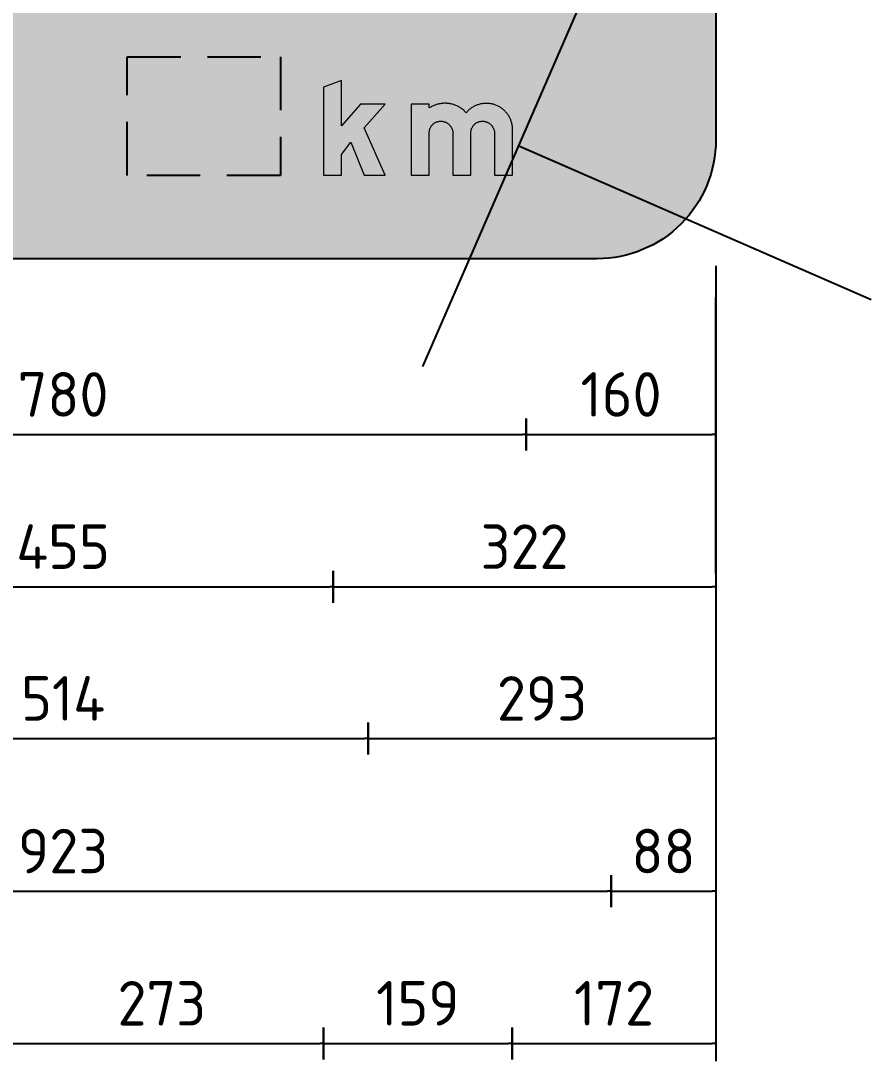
# Model space of a CAD drawing. Extents: x 0 to 1025, y -1312 to 297.
# Drawn here: x 246.3 to 294.1, y 90.5 to 148.9 of the extents above; entities that cross this region are included whole.
import ezdxf

# ---------------------------------------------------------------- set-up
doc = ezdxf.new("R2010")
doc.units = 0
doc.header["$LTSCALE"] = 6
doc.header["$MEASUREMENT"] = 0
doc.header["$PDSIZE"] = 1
doc.linetypes.add('HIDDEN', pattern=[0.375, 0.25, -0.125])
doc.layers.get('0').update_dxf_attribs({"linetype": 'CONTINUOUS'})
doc.layers.get('DEFPOINTS').update_dxf_attribs({"linetype": 'CONTINUOUS'})
doc.layers.add('L25', color=1, linetype='CONTINUOUS')
doc.layers.add('T25', color=1, linetype='CONTINUOUS')
doc.layers.add('yellow', color=7, linetype='CONTINUOUS', true_color=0xfcd900)
doc.styles.add('ISO', font='iso3098b.shx')
doc.dimstyles.new('SIGNSDIM', dxfattribs={"dimtxt": 2.5, "dimasz": 0.2, "dimexe": 1, "dimexo": 1.5, "dimgap": 1, "dimtad": 1, "dimtoh": 1, "dimdec": 4, "dimlfac": 15, "dimrnd": 1, "dimdsep": 46, "dimtxsty": 'ISO', "dimblk": 'SGNDIM', "dimcen": 2.5, "dimse2": 1, "dimadec": 0, "dimazin": 0, "dimtfac": 1, "dimtdec": 4, "dimtix": 1, "dimtmove": 0, "dimatfit": 3, "dimldrblk": 'SGNDIM', "dimfxl": 1, "dimtolj": 1, "dimtzin": 0, "dimarcsym": 0})

# ---------------------------------------------------------------- blocks, each defined once
blk = doc.blocks.new('SGNDIM')
for p, q in [((0, 4.5), (0, -4.5)), ((0, 0), (-1, 0))]:
    blk.add_line(p, q)
blk = doc.blocks.new('*D26')
at = {"layer": 'DEFPOINTS', "color": 0, "transparency": 16777216}
for p in [(282.647, 181.175), (202.722, 135.553), (211.87, 135.553)]:
    blk.add_point(p, dxfattribs=at)
at = {"layer": 'T25', "color": 0, "lineweight": -2, "transparency": 16777216}
for p, q in [((202.722, 180.975), (202.722, 135.753)), ((210.37, 135.553), (201.722, 135.553))]:
    blk.add_line(p, q, dxfattribs=at)
at = {"layer": 'T25', "color": 0, "lineweight": -2, "transparency": 16777216, "xscale": 0.2, "yscale": 0.2, "zscale": 0.2}
for p, rotation in [((202.722, 181.175), 90), ((202.722, 135.553), 270)]:
    blk.add_blockref('SGNDIM', p, dxfattribs=dict(at, rotation=rotation))
at = {"layer": 'T25', "color": 0, "transparency": 16777216, "insert": (200.472, 158.364), "char_height": 2.5, "attachment_point": 5, "rotation": 90, "style": 'ISO'}
blk.add_mtext('\\A1;684', dxfattribs=at)
blk = doc.blocks.new('*D43')
at = {"layer": 'DEFPOINTS', "color": 0, "transparency": 16777216}
for p in [(273.946, 117.856), (285.386, 117.856), (285.386, 91.51)]:
    blk.add_point(p, dxfattribs=at)
at = {"layer": 'T25', "color": 0, "lineweight": -2, "transparency": 16777216}
for p, q in [((285.386, 116.356), (285.386, 90.51)), ((274.146, 91.51), (285.186, 91.51))]:
    blk.add_line(p, q, dxfattribs=at)
at = {"layer": 'T25', "color": 0, "lineweight": -2, "transparency": 16777216, "xscale": 0.2, "yscale": 0.2, "zscale": 0.2, "rotation": 180}
blk.add_blockref('SGNDIM', (273.946, 91.51), dxfattribs=at)
at = {"layer": 'T25', "color": 0, "lineweight": -2, "transparency": 16777216, "xscale": 0.2, "yscale": 0.2, "zscale": 0.2}
blk.add_blockref('SGNDIM', (285.386, 91.51), dxfattribs=at)
at = {"layer": 'T25', "color": 0, "transparency": 16777216, "insert": (279.666, 93.76), "char_height": 2.5, "attachment_point": 5, "style": 'ISO'}
blk.add_mtext('\\A1;172', dxfattribs=at)
blk = doc.blocks.new('*D44')
at = {"layer": 'DEFPOINTS', "color": 0, "transparency": 16777216}
for p in [(263.355, 124.006), (273.946, 124.006), (273.946, 91.51)]:
    blk.add_point(p, dxfattribs=at)
at = {"layer": 'T25', "color": 0, "lineweight": -2, "transparency": 16777216}
blk.add_line((263.555, 91.51), (273.746, 91.51), dxfattribs=at)
at = {"layer": 'T25', "color": 0, "lineweight": -2, "transparency": 16777216, "xscale": 0.2, "yscale": 0.2, "zscale": 0.2, "rotation": 180}
blk.add_blockref('SGNDIM', (263.355, 91.51), dxfattribs=at)
at = {"layer": 'T25', "color": 0, "lineweight": -2, "transparency": 16777216, "xscale": 0.2, "yscale": 0.2, "zscale": 0.2}
blk.add_blockref('SGNDIM', (273.946, 91.51), dxfattribs=at)
at = {"layer": 'T25', "color": 0, "transparency": 16777216, "insert": (268.65, 93.76), "char_height": 2.5, "attachment_point": 5, "style": 'ISO'}
blk.add_mtext('\\A1;159', dxfattribs=at)
blk = doc.blocks.new('*D45')
at = {"layer": 'DEFPOINTS', "color": 0, "transparency": 16777216}
for p in [(245.17, 119.829), (263.355, 119.829), (263.355, 91.51)]:
    blk.add_point(p, dxfattribs=at)
at = {"layer": 'T25', "color": 0, "lineweight": -2, "transparency": 16777216}
blk.add_line((245.37, 91.51), (263.155, 91.51), dxfattribs=at)
at = {"layer": 'T25', "color": 0, "lineweight": -2, "transparency": 16777216, "xscale": 0.2, "yscale": 0.2, "zscale": 0.2, "rotation": 180}
blk.add_blockref('SGNDIM', (245.17, 91.51), dxfattribs=at)
at = {"layer": 'T25', "color": 0, "lineweight": -2, "transparency": 16777216, "xscale": 0.2, "yscale": 0.2, "zscale": 0.2}
blk.add_blockref('SGNDIM', (263.355, 91.51), dxfattribs=at)
at = {"layer": 'T25', "color": 0, "transparency": 16777216, "insert": (254.263, 93.76), "char_height": 2.5, "attachment_point": 5, "style": 'ISO'}
blk.add_mtext('\\A1;273', dxfattribs=at)
blk = doc.blocks.new('*D48')
at = {"layer": 'DEFPOINTS', "color": 0, "transparency": 16777216}
for p in [(231.585, 129.401), (265.856, 129.401), (265.856, 108.623)]:
    blk.add_point(p, dxfattribs=at)
at = {"layer": 'T25', "color": 0, "lineweight": -2, "transparency": 16777216}
blk.add_line((231.785, 108.623), (265.656, 108.623), dxfattribs=at)
at = {"layer": 'T25', "color": 0, "lineweight": -2, "transparency": 16777216, "xscale": 0.2, "yscale": 0.2, "zscale": 0.2, "rotation": 180}
blk.add_blockref('SGNDIM', (231.585, 108.623), dxfattribs=at)
at = {"layer": 'T25', "color": 0, "lineweight": -2, "transparency": 16777216, "xscale": 0.2, "yscale": 0.2, "zscale": 0.2}
blk.add_blockref('SGNDIM', (265.856, 108.623), dxfattribs=at)
at = {"layer": 'T25', "color": 0, "transparency": 16777216, "insert": (248.721, 110.873), "char_height": 2.5, "attachment_point": 5, "style": 'ISO'}
blk.add_mtext('\\A1;514', dxfattribs=at)
blk = doc.blocks.new('*D49')
at = {"layer": 'DEFPOINTS', "color": 0, "transparency": 16777216}
for p in [(233.546, 129.481), (263.895, 129.481), (263.895, 117.141)]:
    blk.add_point(p, dxfattribs=at)
at = {"layer": 'T25', "color": 0, "lineweight": -2, "transparency": 16777216}
blk.add_line((233.746, 117.141), (263.695, 117.141), dxfattribs=at)
at = {"layer": 'T25', "color": 0, "lineweight": -2, "transparency": 16777216, "xscale": 0.2, "yscale": 0.2, "zscale": 0.2, "rotation": 180}
blk.add_blockref('SGNDIM', (233.546, 117.141), dxfattribs=at)
at = {"layer": 'T25', "color": 0, "lineweight": -2, "transparency": 16777216, "xscale": 0.2, "yscale": 0.2, "zscale": 0.2}
blk.add_blockref('SGNDIM', (263.895, 117.141), dxfattribs=at)
at = {"layer": 'T25', "color": 0, "transparency": 16777216, "insert": (248.721, 119.391), "char_height": 2.5, "attachment_point": 5, "style": 'ISO'}
blk.add_mtext('\\A1;455', dxfattribs=at)
blk = doc.blocks.new('*D50')
at = {"layer": 'DEFPOINTS', "color": 0, "transparency": 16777216}
for p in [(265.856, 136.35), (285.386, 136.35), (285.386, 108.623)]:
    blk.add_point(p, dxfattribs=at)
at = {"layer": 'T25', "color": 0, "lineweight": -2, "transparency": 16777216}
for p, q in [((285.386, 134.85), (285.386, 107.623)), ((266.056, 108.623), (285.186, 108.623))]:
    blk.add_line(p, q, dxfattribs=at)
at = {"layer": 'T25', "color": 0, "lineweight": -2, "transparency": 16777216, "xscale": 0.2, "yscale": 0.2, "zscale": 0.2, "rotation": 180}
blk.add_blockref('SGNDIM', (265.856, 108.623), dxfattribs=at)
at = {"layer": 'T25', "color": 0, "lineweight": -2, "transparency": 16777216, "xscale": 0.2, "yscale": 0.2, "zscale": 0.2}
blk.add_blockref('SGNDIM', (285.386, 108.623), dxfattribs=at)
at = {"layer": 'T25', "color": 0, "transparency": 16777216, "insert": (275.621, 110.873), "char_height": 2.5, "attachment_point": 5, "style": 'ISO'}
blk.add_mtext('\\A1;293', dxfattribs=at)
blk = doc.blocks.new('*D52')
at = {"layer": 'DEFPOINTS', "color": 0, "transparency": 16777216}
for p in [(263.895, 134.18), (285.386, 134.18), (285.386, 117.141)]:
    blk.add_point(p, dxfattribs=at)
at = {"layer": 'T25', "color": 0, "lineweight": -2, "transparency": 16777216}
for p, q in [((285.386, 132.68), (285.386, 116.141)), ((264.095, 117.141), (285.186, 117.141))]:
    blk.add_line(p, q, dxfattribs=at)
at = {"layer": 'T25', "color": 0, "lineweight": -2, "transparency": 16777216, "xscale": 0.2, "yscale": 0.2, "zscale": 0.2, "rotation": 180}
blk.add_blockref('SGNDIM', (263.895, 117.141), dxfattribs=at)
at = {"layer": 'T25', "color": 0, "lineweight": -2, "transparency": 16777216, "xscale": 0.2, "yscale": 0.2, "zscale": 0.2}
blk.add_blockref('SGNDIM', (285.386, 117.141), dxfattribs=at)
at = {"layer": 'T25', "color": 0, "transparency": 16777216, "insert": (274.64, 119.391), "char_height": 2.5, "attachment_point": 5, "style": 'ISO'}
blk.add_mtext('\\A1;322', dxfattribs=at)
blk = doc.blocks.new('*D65')
at = {"layer": 'DEFPOINTS', "color": 0, "transparency": 16777216}
for p in [(217.939, 138.192), (279.502, 138.192), (279.502, 100.054)]:
    blk.add_point(p, dxfattribs=at)
at = {"layer": 'T25', "color": 0, "lineweight": -2, "transparency": 16777216}
blk.add_line((218.139, 100.054), (279.302, 100.054), dxfattribs=at)
at = {"layer": 'T25', "color": 0, "lineweight": -2, "transparency": 16777216, "xscale": 0.2, "yscale": 0.2, "zscale": 0.2, "rotation": 180}
blk.add_blockref('SGNDIM', (217.939, 100.054), dxfattribs=at)
at = {"layer": 'T25', "color": 0, "lineweight": -2, "transparency": 16777216, "xscale": 0.2, "yscale": 0.2, "zscale": 0.2}
blk.add_blockref('SGNDIM', (279.502, 100.054), dxfattribs=at)
at = {"layer": 'T25', "color": 0, "transparency": 16777216, "insert": (248.721, 102.304), "char_height": 2.5, "attachment_point": 5, "style": 'ISO'}
blk.add_mtext('\\A1;923', dxfattribs=at)
blk = doc.blocks.new('*D66')
at = {"layer": 'DEFPOINTS', "color": 0, "transparency": 16777216}
for p in [(279.502, 108.601), (285.386, 108.601), (285.386, 100.054)]:
    blk.add_point(p, dxfattribs=at)
at = {"layer": 'T25', "color": 0, "lineweight": -2, "transparency": 16777216}
for p, q in [((285.386, 107.101), (285.386, 99.054)), ((279.702, 100.054), (285.186, 100.054))]:
    blk.add_line(p, q, dxfattribs=at)
at = {"layer": 'T25', "color": 0, "lineweight": -2, "transparency": 16777216, "xscale": 0.2, "yscale": 0.2, "zscale": 0.2, "rotation": 180}
blk.add_blockref('SGNDIM', (279.502, 100.054), dxfattribs=at)
at = {"layer": 'T25', "color": 0, "lineweight": -2, "transparency": 16777216, "xscale": 0.2, "yscale": 0.2, "zscale": 0.2}
blk.add_blockref('SGNDIM', (285.386, 100.054), dxfattribs=at)
at = {"layer": 'T25', "color": 0, "transparency": 16777216, "insert": (282.444, 102.304), "char_height": 2.5, "attachment_point": 5, "style": 'ISO'}
blk.add_mtext('\\A1;88', dxfattribs=at)
blk = doc.blocks.new('*D68')
at = {"layer": 'DEFPOINTS', "color": 0, "transparency": 16777216}
for p in [(222.706, 153.157), (274.735, 153.157), (274.735, 125.685)]:
    blk.add_point(p, dxfattribs=at)
at = {"layer": 'T25', "color": 0, "lineweight": -2, "transparency": 16777216}
blk.add_line((222.906, 125.685), (274.535, 125.685), dxfattribs=at)
at = {"layer": 'T25', "color": 0, "lineweight": -2, "transparency": 16777216, "xscale": 0.2, "yscale": 0.2, "zscale": 0.2, "rotation": 180}
blk.add_blockref('SGNDIM', (222.706, 125.685), dxfattribs=at)
at = {"layer": 'T25', "color": 0, "lineweight": -2, "transparency": 16777216, "xscale": 0.2, "yscale": 0.2, "zscale": 0.2}
blk.add_blockref('SGNDIM', (274.735, 125.685), dxfattribs=at)
at = {"layer": 'T25', "color": 0, "transparency": 16777216, "insert": (248.721, 127.935), "char_height": 2.5, "attachment_point": 5, "style": 'ISO'}
blk.add_mtext('\\A1;780', dxfattribs=at)
blk = doc.blocks.new('*D69')
at = {"layer": 'DEFPOINTS', "color": 0, "transparency": 16777216}
for p in [(274.735, 139.535), (285.386, 136.649), (285.386, 125.685)]:
    blk.add_point(p, dxfattribs=at)
at = {"layer": 'T25', "color": 0, "lineweight": -2, "transparency": 16777216}
for p, q in [((285.386, 135.149), (285.386, 124.685)), ((274.935, 125.685), (285.186, 125.685))]:
    blk.add_line(p, q, dxfattribs=at)
at = {"layer": 'T25', "color": 0, "lineweight": -2, "transparency": 16777216, "xscale": 0.2, "yscale": 0.2, "zscale": 0.2, "rotation": 180}
blk.add_blockref('SGNDIM', (274.735, 125.685), dxfattribs=at)
at = {"layer": 'T25', "color": 0, "lineweight": -2, "transparency": 16777216, "xscale": 0.2, "yscale": 0.2, "zscale": 0.2}
blk.add_blockref('SGNDIM', (285.386, 125.685), dxfattribs=at)
at = {"layer": 'T25', "color": 0, "transparency": 16777216, "insert": (280.061, 127.935), "char_height": 2.5, "attachment_point": 5, "style": 'ISO'}
blk.add_mtext('\\A1;160', dxfattribs=at)

msp = doc.modelspace()

# ---------------------------------------------------------------- hatches: boundary and pattern name
at = {"layer": 'L25'}
h = msp.add_hatch(color=256, dxfattribs=at)
h.paths.add_polyline_path([(263.344369, 140.2337883), (264.3556827, 140.2337883), (264.3556827, 141.4036554), (264.887051, 142.0978623), (265.6326806, 140.2337883), (266.8025477, 140.2337883), (265.6326806, 142.8949146), (266.8025477, 144.2276204), (265.4227044, 144.2276204), (264.3556827, 143.0020453), (264.3556827, 145.5560409), (263.344369, 145.1832262)])
h.paths.add_polyline_path([(272.9604197, 142.5778078), (272.9604197, 140.2337883), (273.9717334, 140.2337883), (273.9717334, 142.7877839), (273.9674482, 142.8392067), (273.9674482, 142.8863442), (273.963163, 142.9334817), (273.9588778, 142.9806192), (273.9503073, 143.0277567), (273.9417368, 143.0748942), (273.9331664, 143.1220317), (273.9203107, 143.1691692), (273.907455, 143.2163067), (273.8945993, 143.2634442), (273.8774584, 143.3062965), (273.8603175, 143.353434), (273.8431766, 143.3962862), (273.8217505, 143.4391385), (273.8003243, 143.4819908), (273.774613, 143.5248431), (273.7531868, 143.5676954), (273.7274755, 143.6105476), (273.6974789, 143.6491147), (273.6717675, 143.6876817), (273.6417709, 143.7262488), (273.6074891, 143.7605306), (273.5774925, 143.7990976), (273.5432107, 143.8333795), (273.5089289, 143.8676613), (273.474647, 143.8976579), (273.43608, 143.9319397), (273.4017982, 143.9619363), (273.3632311, 143.9876477), (273.3203788, 144.0176442), (273.2818118, 144.0433556), (273.2432447, 144.069067), (273.2003925, 144.0904931), (273.1575402, 144.1162045), (273.1146879, 144.1376306), (273.0675504, 144.1547715), (273.0246981, 144.1719124), (272.9775606, 144.1890534), (272.9347084, 144.2061943), (272.8875709, 144.2190499), (272.8404334, 144.2319056), (272.7932959, 144.2404761), (272.7461583, 144.2490465), (272.6990208, 144.257617), (272.6518833, 144.2661874), (272.6047458, 144.2704727), (272.5533231, 144.2704727), (272.5061856, 144.2704727), (272.4590481, 144.2704727), (272.4119106, 144.2704727), (272.3647731, 144.2661874), (272.3133504, 144.2619022), (272.2662129, 144.2533318), (272.2190754, 144.2490465), (272.1719379, 144.2361909), (272.1248003, 144.2276204), (272.0776628, 144.2147647), (272.0348106, 144.1976238), (271.9876731, 144.1847681), (271.9448208, 144.1676272), (271.8976833, 144.1462011), (271.854831, 144.1290602), (271.8119787, 144.107634), (271.7691265, 144.0819227), (271.7262742, 144.0604965), (271.6877071, 144.0347852), (271.6491401, 144.0047886), (271.6062878, 143.9790772), (271.572006, 143.9490806), (271.5334389, 143.919084), (271.4948719, 143.8848022), (271.4605901, 143.8548056), (271.4263083, 143.8205238), (271.3963117, 143.7819567), (271.3620298, 143.7476749), (271.327748, 143.786242), (271.2934662, 143.8205238), (271.2548991, 143.8548056), (271.2206173, 143.8890874), (271.1777651, 143.919084), (271.139198, 143.9533658), (271.100631, 143.9833624), (271.0577787, 144.0090738), (271.0149264, 144.0390704), (270.9720741, 144.0647818), (270.9249366, 144.0904931), (270.8820843, 144.1119193), (270.8349468, 144.1333454), (270.7878093, 144.1547715), (270.7406718, 144.1719124), (270.6935343, 144.1890534), (270.6463968, 144.2061943), (270.5992593, 144.2190499), (270.5478366, 144.2319056), (270.5006991, 144.2447613), (270.4492764, 144.2533318), (270.4021389, 144.2619022), (270.3507161, 144.2661874), (270.2992934, 144.2704727), (270.2478707, 144.2747579), (270.2007332, 144.2790431), (270.1493104, 144.2790431), (270.0978877, 144.2747579), (270.046465, 144.2704727), (269.9950422, 144.2661874), (269.9479047, 144.2619022), (269.896482, 144.2533318), (269.8450593, 144.2447613), (269.7979218, 144.2319056), (269.746499, 144.2190499), (269.6993615, 144.2061943), (269.652224, 144.1890534), (269.6050865, 144.1719124), (269.557949, 144.1547715), (269.5108115, 144.1333454), (269.463674, 144.1119193), (269.4208217, 144.0904931), (269.3736842, 144.0647818), (269.330832, 144.0390704), (269.2879797, 144.013359), (269.2879797, 144.2276204), (268.276666, 144.2276204), (268.276666, 140.2337883), (269.2879797, 140.2337883), (269.2879797, 142.6292305), (269.2879797, 142.6635123), (269.2922649, 142.6935089), (269.2965501, 142.7277907), (269.3008354, 142.7577873), (269.3094058, 142.7920692), (269.3179763, 142.8220658), (269.3265467, 142.8520623), (269.3394024, 142.8820589), (269.3522581, 142.9120555), (269.369399, 142.9420521), (269.3865399, 142.9677635), (269.4036808, 142.9934749), (269.4208217, 143.0234714), (269.4422479, 143.0448976), (269.463674, 143.070609), (269.4851002, 143.0920351), (269.5108115, 143.1134612), (269.5365229, 143.1348874), (269.5622343, 143.1563135), (269.5879456, 143.1734544), (269.6179422, 143.1905953), (269.6436536, 143.203451), (269.6736502, 143.2163067), (269.7036468, 143.2291624), (269.7336434, 143.2377328), (269.7679252, 143.2505885), (269.7979218, 143.2548737), (269.8322036, 143.259159), (269.8622002, 143.2634442), (269.896482, 143.2677294), (269.9264786, 143.2677294), (269.9607604, 143.2677294), (269.9950422, 143.2634442), (270.0250388, 143.2634442), (270.0593207, 143.2548737), (270.0893172, 143.2505885), (270.1235991, 143.2420181), (270.1535957, 143.2291624), (270.1835923, 143.2205919), (270.2135888, 143.2077362), (270.2435854, 143.1905953), (270.273582, 143.1777396), (270.3035786, 143.1605987), (270.32929, 143.1391726), (270.3550014, 143.1220317), (270.3807127, 143.1006055), (270.4064241, 143.0791794), (270.4278502, 143.053468), (270.4492764, 143.0320419), (270.4707025, 143.0063305), (270.4921286, 142.9806192), (270.5092695, 142.9506226), (270.5264105, 142.9249112), (270.5435514, 142.8949146), (270.5564071, 142.864918), (270.5692627, 142.8349214), (270.5821184, 142.8049248), (270.5906889, 142.770643), (270.5992593, 142.7406464), (270.6078298, 142.7063646), (270.612115, 142.676368), (270.6164002, 142.6420862), (270.6164002, 142.6078044), (270.6206855, 142.5778078), (270.6206855, 140.2337883), (271.6277139, 140.2337883), (271.6277139, 142.6292305), (271.6319992, 142.6635123), (271.6319992, 142.6935089), (271.6362844, 142.7277907), (271.6405696, 142.7577873), (271.6491401, 142.7920692), (271.6577105, 142.8220658), (271.666281, 142.8520623), (271.6791367, 142.8820589), (271.6919924, 142.9120555), (271.7091333, 142.9420521), (271.7262742, 142.9677635), (271.7434151, 142.9934749), (271.760556, 143.0234714), (271.7819821, 143.0448976), (271.8034083, 143.070609), (271.8248344, 143.0920351), (271.8505458, 143.1134612), (271.8762571, 143.1348874), (271.9019685, 143.1563135), (271.9276799, 143.1734544), (271.9576765, 143.1905953), (271.9876731, 143.203451), (272.0133844, 143.2163067), (272.043381, 143.2291624), (272.0776628, 143.2377328), (272.1076594, 143.2505885), (272.137656, 143.2548737), (272.1719379, 143.259159), (272.2019344, 143.2634442), (272.2362163, 143.2677294), (272.2662129, 143.2677294), (272.3004947, 143.2677294), (272.3347765, 143.2634442), (272.3647731, 143.2634442), (272.3990549, 143.2548737), (272.4290515, 143.2505885), (272.4633333, 143.2420181), (272.4933299, 143.2291624), (272.5233265, 143.2205919), (272.5576083, 143.2077362), (272.5833197, 143.1905953), (272.6133163, 143.1777396), (272.6433129, 143.1605987), (272.6690243, 143.1391726), (272.6947356, 143.1220317), (272.720447, 143.1006055), (272.7461583, 143.0791794), (272.7675845, 143.053468), (272.7932959, 143.0320419), (272.8104368, 143.0063305), (272.8318629, 142.9806192), (272.8490038, 142.9506226), (272.8661447, 142.9249112), (272.8832856, 142.8949146), (272.8961413, 142.864918), (272.908997, 142.8349214), (272.9218527, 142.8049248), (272.9304231, 142.770643), (272.9389936, 142.7406464), (272.947564, 142.7063646), (272.9518493, 142.676368), (272.9561345, 142.6420862), (272.9604197, 142.6078044)])
at = {"layer": 'yellow'}
h = msp.add_hatch(color=256, dxfattribs=at)
edge = h.paths.add_edge_path()
edge.add_line((212.0547747, 142.2192892), (212.0547747, 248.8572815))
edge.add_arc((218.7214414, 248.8572815), 6.6666667, 90, 180, ccw=False)
edge.add_line((218.7214414, 255.5239482), (278.719608, 255.5239482))
edge.add_arc((278.719608, 248.8572815), 6.6666667, 0, 90, ccw=False)
edge.add_line((285.3862747, 248.8572815), (285.3862747, 142.2192892))
edge.add_arc((278.719608, 142.2192892), 6.6666667, 270, 360, ccw=False)
edge.add_line((278.719608, 135.5526226), (218.7214414, 135.5526226))
edge.add_arc((218.7214414, 142.2192892), 6.6666667, 180, 270, ccw=False)
edge = h.paths.add_edge_path(flags=16)
edge.add_arc((218.7461327, 248.9084877), 5.3333333, 90, 180)
edge.add_line((213.4127994, 248.9084877), (213.4127994, 233.5751544))
edge.add_arc((218.7461327, 233.5751544), 5.3333333, 180, 270)
edge.add_line((218.7461327, 228.241821), (234.7461327, 228.241821))
edge.add_arc((234.7461327, 233.5751544), 5.3333333, 270, 360)
edge.add_line((240.0794661, 233.5751544), (240.0794661, 248.9084877))
edge.add_arc((234.7461327, 248.9084877), 5.3333333, 0, 90)
edge.add_line((234.7461327, 254.241821), (218.7461327, 254.241821))
edge = h.paths.add_edge_path(flags=16)
edge.add_arc((262.7067687, 248.8325902), 5.3333333, 90, 180)
edge.add_line((257.3734353, 248.8325902), (257.3734353, 233.4992569))
edge.add_arc((262.7067687, 233.4992569), 5.3333333, 180, 270)
edge.add_line((262.7067687, 228.1659235), (278.7067687, 228.1659235))
edge.add_arc((278.7067687, 233.4992569), 5.3333333, 270, 360)
edge.add_line((284.040102, 233.4992569), (284.040102, 248.8325902))
edge.add_arc((278.7067687, 248.8325902), 5.3333333, 360, 450)
edge.add_line((278.7067687, 254.1659235), (262.7067687, 254.1659235))
edge = h.paths.add_edge_path(flags=16)
edge.add_arc((272.6286761, 209.5403322), 2.1066971, 315.000000009, 405.000000012)
edge.add_line((274.118336, 211.029992), (250.2101845, 234.9381435))
edge.add_arc((248.7205247, 233.4484837), 2.1066971, 44.999999965, 134.999999965)
edge.add_line((247.2308649, 234.9381435), (223.3227134, 211.0299921))
edge.add_arc((224.8123732, 209.5403323), 2.1066971, 134.999999965, 225.000000002)
edge.add_line((223.3227134, 208.0506725), (247.2308649, 184.142521))
edge.add_arc((248.7205247, 185.6321808), 2.1066971, 224.999999972, 315.000000002)
edge.add_line((250.2101845, 184.142521), (274.118336, 208.0506724))
h.paths.add_polyline_path([(217.9394828, 151.2020541), (217.9394828, 181.5625992), (279.5015666, 181.5625992), (279.5015666, 151.2020541)], flags=16)
h.paths.add_polyline_path([(241.1168936, 146.8887467), (241.1168936, 145.8217251), (242.6467198, 145.8217251), (242.6467198, 140.2337883), (243.7094563, 140.2337883), (243.7094563, 145.8217251), (245.2392825, 145.8217251), (245.2392825, 146.8887467)], flags=16)
h.paths.add_polyline_path([(235.7303625, 146.8887467), (236.8616626, 146.8887467), (237.8601206, 144.823267), (238.8585786, 146.8887467), (239.9855935, 146.8887467), (238.3914888, 143.691967), (240.1227208, 140.2337883), (238.9914207, 140.2337883), (237.8601206, 142.5649521), (236.7288205, 140.2337883), (235.5975204, 140.2337883), (237.3287524, 143.691967)], flags=16)
h.paths.add_polyline_path([(230.2666973, 146.8887467), (234.1234021, 146.8887467), (234.1234021, 145.8217251), (231.333719, 145.8217251), (231.333719, 144.2276204), (233.2620714, 144.2276204), (233.2620714, 143.1605987), (231.333719, 143.1605987), (231.333719, 141.30081), (234.3248078, 141.30081), (234.3248078, 140.2337883), (230.2666973, 140.2337883)], flags=16)
h.paths.add_polyline_path([(223.5131787, 146.8887467), (224.6401935, 146.8887467), (226.9027937, 142.4278248), (226.9027937, 146.8887467), (227.9655301, 146.8887467), (227.9655301, 140.2337883), (226.83423, 140.2337883), (224.5759151, 144.690425), (224.5759151, 140.2337883), (223.5131787, 140.2337883)], flags=16)
h.paths.add_polyline_path([(263.344369, 140.2337883), (264.3556827, 140.2337883), (264.3556827, 141.4036554), (264.887051, 142.0978623), (265.6326806, 140.2337883), (266.8025477, 140.2337883), (265.6326806, 142.8949146), (266.8025477, 144.2276204), (265.4227044, 144.2276204), (264.3556827, 143.0020453), (264.3556827, 145.5560409), (263.344369, 145.1832262)], flags=16)
h.paths.add_polyline_path([(272.9604197, 142.5778078), (272.9604197, 140.2337883), (273.9717334, 140.2337883), (273.9717334, 142.7877839), (273.9674482, 142.8392067), (273.9674482, 142.8863442), (273.963163, 142.9334817), (273.9588778, 142.9806192), (273.9503073, 143.0277567), (273.9417368, 143.0748942), (273.9331664, 143.1220317), (273.9203107, 143.1691692), (273.907455, 143.2163067), (273.8945993, 143.2634442), (273.8774584, 143.3062965), (273.8603175, 143.353434), (273.8431766, 143.3962862), (273.8217505, 143.4391385), (273.8003243, 143.4819908), (273.774613, 143.5248431), (273.7531868, 143.5676954), (273.7274755, 143.6105476), (273.6974789, 143.6491147), (273.6717675, 143.6876817), (273.6417709, 143.7262488), (273.6074891, 143.7605306), (273.5774925, 143.7990976), (273.5432107, 143.8333795), (273.5089289, 143.8676613), (273.474647, 143.8976579), (273.43608, 143.9319397), (273.4017982, 143.9619363), (273.3632311, 143.9876477), (273.3203788, 144.0176442), (273.2818118, 144.0433556), (273.2432447, 144.069067), (273.2003925, 144.0904931), (273.1575402, 144.1162045), (273.1146879, 144.1376306), (273.0675504, 144.1547715), (273.0246981, 144.1719124), (272.9775606, 144.1890534), (272.9347084, 144.2061943), (272.8875709, 144.2190499), (272.8404334, 144.2319056), (272.7932959, 144.2404761), (272.7461583, 144.2490465), (272.6990208, 144.257617), (272.6518833, 144.2661874), (272.6047458, 144.2704727), (272.5533231, 144.2704727), (272.5061856, 144.2704727), (272.4590481, 144.2704727), (272.4119106, 144.2704727), (272.3647731, 144.2661874), (272.3133504, 144.2619022), (272.2662129, 144.2533318), (272.2190754, 144.2490465), (272.1719379, 144.2361909), (272.1248003, 144.2276204), (272.0776628, 144.2147647), (272.0348106, 144.1976238), (271.9876731, 144.1847681), (271.9448208, 144.1676272), (271.8976833, 144.1462011), (271.854831, 144.1290602), (271.8119787, 144.107634), (271.7691265, 144.0819227), (271.7262742, 144.0604965), (271.6877071, 144.0347852), (271.6491401, 144.0047886), (271.6062878, 143.9790772), (271.572006, 143.9490806), (271.5334389, 143.919084), (271.4948719, 143.8848022), (271.4605901, 143.8548056), (271.4263083, 143.8205238), (271.3963117, 143.7819567), (271.3620298, 143.7476749), (271.327748, 143.786242), (271.2934662, 143.8205238), (271.2548991, 143.8548056), (271.2206173, 143.8890874), (271.1777651, 143.919084), (271.139198, 143.9533658), (271.100631, 143.9833624), (271.0577787, 144.0090738), (271.0149264, 144.0390704), (270.9720741, 144.0647818), (270.9249366, 144.0904931), (270.8820843, 144.1119193), (270.8349468, 144.1333454), (270.7878093, 144.1547715), (270.7406718, 144.1719124), (270.6935343, 144.1890534), (270.6463968, 144.2061943), (270.5992593, 144.2190499), (270.5478366, 144.2319056), (270.5006991, 144.2447613), (270.4492764, 144.2533318), (270.4021389, 144.2619022), (270.3507161, 144.2661874), (270.2992934, 144.2704727), (270.2478707, 144.2747579), (270.2007332, 144.2790431), (270.1493104, 144.2790431), (270.0978877, 144.2747579), (270.046465, 144.2704727), (269.9950422, 144.2661874), (269.9479047, 144.2619022), (269.896482, 144.2533318), (269.8450593, 144.2447613), (269.7979218, 144.2319056), (269.746499, 144.2190499), (269.6993615, 144.2061943), (269.652224, 144.1890534), (269.6050865, 144.1719124), (269.557949, 144.1547715), (269.5108115, 144.1333454), (269.463674, 144.1119193), (269.4208217, 144.0904931), (269.3736842, 144.0647818), (269.330832, 144.0390704), (269.2879797, 144.013359), (269.2879797, 144.2276204), (268.276666, 144.2276204), (268.276666, 140.2337883), (269.2879797, 140.2337883), (269.2879797, 142.6292305), (269.2879797, 142.6635123), (269.2922649, 142.6935089), (269.2965501, 142.7277907), (269.3008354, 142.7577873), (269.3094058, 142.7920692), (269.3179763, 142.8220658), (269.3265467, 142.8520623), (269.3394024, 142.8820589), (269.3522581, 142.9120555), (269.369399, 142.9420521), (269.3865399, 142.9677635), (269.4036808, 142.9934749), (269.4208217, 143.0234714), (269.4422479, 143.0448976), (269.463674, 143.070609), (269.4851002, 143.0920351), (269.5108115, 143.1134612), (269.5365229, 143.1348874), (269.5622343, 143.1563135), (269.5879456, 143.1734544), (269.6179422, 143.1905953), (269.6436536, 143.203451), (269.6736502, 143.2163067), (269.7036468, 143.2291624), (269.7336434, 143.2377328), (269.7679252, 143.2505885), (269.7979218, 143.2548737), (269.8322036, 143.259159), (269.8622002, 143.2634442), (269.896482, 143.2677294), (269.9264786, 143.2677294), (269.9607604, 143.2677294), (269.9950422, 143.2634442), (270.0250388, 143.2634442), (270.0593207, 143.2548737), (270.0893172, 143.2505885), (270.1235991, 143.2420181), (270.1535957, 143.2291624), (270.1835923, 143.2205919), (270.2135888, 143.2077362), (270.2435854, 143.1905953), (270.273582, 143.1777396), (270.3035786, 143.1605987), (270.32929, 143.1391726), (270.3550014, 143.1220317), (270.3807127, 143.1006055), (270.4064241, 143.0791794), (270.4278502, 143.053468), (270.4492764, 143.0320419), (270.4707025, 143.0063305), (270.4921286, 142.9806192), (270.5092695, 142.9506226), (270.5264105, 142.9249112), (270.5435514, 142.8949146), (270.5564071, 142.864918), (270.5692627, 142.8349214), (270.5821184, 142.8049248), (270.5906889, 142.770643), (270.5992593, 142.7406464), (270.6078298, 142.7063646), (270.612115, 142.676368), (270.6164002, 142.6420862), (270.6164002, 142.6078044), (270.6206855, 142.5778078), (270.6206855, 140.2337883), (271.6277139, 140.2337883), (271.6277139, 142.6292305), (271.6319992, 142.6635123), (271.6319992, 142.6935089), (271.6362844, 142.7277907), (271.6405696, 142.7577873), (271.6491401, 142.7920692), (271.6577105, 142.8220658), (271.666281, 142.8520623), (271.6791367, 142.8820589), (271.6919924, 142.9120555), (271.7091333, 142.9420521), (271.7262742, 142.9677635), (271.7434151, 142.9934749), (271.760556, 143.0234714), (271.7819821, 143.0448976), (271.8034083, 143.070609), (271.8248344, 143.0920351), (271.8505458, 143.1134612), (271.8762571, 143.1348874), (271.9019685, 143.1563135), (271.9276799, 143.1734544), (271.9576765, 143.1905953), (271.9876731, 143.203451), (272.0133844, 143.2163067), (272.043381, 143.2291624), (272.0776628, 143.2377328), (272.1076594, 143.2505885), (272.137656, 143.2548737), (272.1719379, 143.259159), (272.2019344, 143.2634442), (272.2362163, 143.2677294), (272.2662129, 143.2677294), (272.3004947, 143.2677294), (272.3347765, 143.2634442), (272.3647731, 143.2634442), (272.3990549, 143.2548737), (272.4290515, 143.2505885), (272.4633333, 143.2420181), (272.4933299, 143.2291624), (272.5233265, 143.2205919), (272.5576083, 143.2077362), (272.5833197, 143.1905953), (272.6133163, 143.1777396), (272.6433129, 143.1605987), (272.6690243, 143.1391726), (272.6947356, 143.1220317), (272.720447, 143.1006055), (272.7461583, 143.0791794), (272.7675845, 143.053468), (272.7932959, 143.0320419), (272.8104368, 143.0063305), (272.8318629, 142.9806192), (272.8490038, 142.9506226), (272.8661447, 142.9249112), (272.8832856, 142.8949146), (272.8961413, 142.864918), (272.908997, 142.8349214), (272.9218527, 142.8049248), (272.9304231, 142.770643), (272.9389936, 142.7406464), (272.947564, 142.7063646), (272.9518493, 142.676368), (272.9561345, 142.6420862), (272.9604197, 142.6078044)], flags=16)

# ---------------------------------------------------------------- linework, layer by layer
at = {"layer": 'L25'}
msp.add_line((285.3862747, 117.8747603), (285.3862747, 133.3777823), dxfattribs=at)
msp.add_lwpolyline([(212.0547747, 142.2192892), (212.0547747, 248.8572815, -0.4142135624), (218.7214414, 255.5239482), (278.719608, 255.5239482, -0.4142135624), (285.3862747, 248.8572815), (285.3862747, 142.2192892, -0.4142135624), (278.719608, 135.5526226), (218.7214414, 135.5526226, -0.4142135624)], format="xyb", close=True, dxfattribs=at)
at = {"layer": 'L25', "linetype": 'HIDDEN', "ltscale": 2}
msp.add_lwpolyline([(252.3285758, 140.2305515), (252.3285758, 146.8853378), (260.92449, 146.8853378), (260.92449, 140.2305515)], close=True, dxfattribs=at)
at = {"layer": 'L25', "lineweight": 0}
for points in [[(263.344369, 140.2337883), (264.3556827, 140.2337883), (264.3556827, 141.4036554), (264.887051, 142.0978623), (265.6326806, 140.2337883), (266.8025477, 140.2337883), (265.6326806, 142.8949146), (266.8025477, 144.2276204), (265.4227044, 144.2276204), (264.3556827, 143.0020453), (264.3556827, 145.5560409), (263.344369, 145.1832262), (263.344369, 140.2337883)], [(272.9604197, 142.5778078), (272.9604197, 140.2337883), (273.9717334, 140.2337883), (273.9717334, 142.7877839), (273.9674482, 142.8392067), (273.9674482, 142.8863442), (273.963163, 142.9334817), (273.9588778, 142.9806192), (273.9503073, 143.0277567), (273.9417368, 143.0748942), (273.9331664, 143.1220317), (273.9203107, 143.1691692), (273.907455, 143.2163067), (273.8945993, 143.2634442), (273.8774584, 143.3062965), (273.8603175, 143.353434), (273.8431766, 143.3962862), (273.8217505, 143.4391385), (273.8003243, 143.4819908), (273.774613, 143.5248431), (273.7531868, 143.5676954), (273.7274755, 143.6105476), (273.6974789, 143.6491147), (273.6717675, 143.6876817), (273.6417709, 143.7262488), (273.6074891, 143.7605306), (273.5774925, 143.7990976), (273.5432107, 143.8333795), (273.5089289, 143.8676613), (273.474647, 143.8976579), (273.43608, 143.9319397), (273.4017982, 143.9619363), (273.3632311, 143.9876477), (273.3203788, 144.0176442), (273.2818118, 144.0433556), (273.2432447, 144.069067), (273.2003925, 144.0904931), (273.1575402, 144.1162045), (273.1146879, 144.1376306), (273.0675504, 144.1547715), (273.0246981, 144.1719124), (272.9775606, 144.1890534), (272.9347084, 144.2061943), (272.8875709, 144.2190499), (272.8404334, 144.2319056), (272.7932959, 144.2404761), (272.7461583, 144.2490465), (272.6990208, 144.257617), (272.6518833, 144.2661874), (272.6047458, 144.2704727), (272.5533231, 144.2704727), (272.5061856, 144.2704727), (272.4590481, 144.2704727), (272.4119106, 144.2704727), (272.3647731, 144.2661874), (272.3133504, 144.2619022), (272.2662129, 144.2533318), (272.2190754, 144.2490465), (272.1719379, 144.2361909), (272.1248003, 144.2276204), (272.0776628, 144.2147647), (272.0348106, 144.1976238), (271.9876731, 144.1847681), (271.9448208, 144.1676272), (271.8976833, 144.1462011), (271.854831, 144.1290602), (271.8119787, 144.107634), (271.7691265, 144.0819227), (271.7262742, 144.0604965), (271.6877071, 144.0347852), (271.6491401, 144.0047886), (271.6062878, 143.9790772), (271.572006, 143.9490806), (271.5334389, 143.919084), (271.4948719, 143.8848022), (271.4605901, 143.8548056), (271.4263083, 143.8205238), (271.3963117, 143.7819567), (271.3620298, 143.7476749), (271.327748, 143.786242), (271.2934662, 143.8205238), (271.2548991, 143.8548056), (271.2206173, 143.8890874), (271.1777651, 143.919084), (271.139198, 143.9533658), (271.100631, 143.9833624), (271.0577787, 144.0090738), (271.0149264, 144.0390704), (270.9720741, 144.0647818), (270.9249366, 144.0904931), (270.8820843, 144.1119193), (270.8349468, 144.1333454), (270.7878093, 144.1547715), (270.7406718, 144.1719124), (270.6935343, 144.1890534), (270.6463968, 144.2061943), (270.5992593, 144.2190499), (270.5478366, 144.2319056), (270.5006991, 144.2447613), (270.4492764, 144.2533318), (270.4021389, 144.2619022), (270.3507161, 144.2661874), (270.2992934, 144.2704727), (270.2478707, 144.2747579), (270.2007332, 144.2790431), (270.1493104, 144.2790431), (270.0978877, 144.2747579), (270.046465, 144.2704727), (269.9950422, 144.2661874), (269.9479047, 144.2619022), (269.896482, 144.2533318), (269.8450593, 144.2447613), (269.7979218, 144.2319056), (269.746499, 144.2190499), (269.6993615, 144.2061943), (269.652224, 144.1890534), (269.6050865, 144.1719124), (269.557949, 144.1547715), (269.5108115, 144.1333454), (269.463674, 144.1119193), (269.4208217, 144.0904931), (269.3736842, 144.0647818), (269.330832, 144.0390704), (269.2879797, 144.013359), (269.2879797, 144.2276204), (268.276666, 144.2276204), (268.276666, 140.2337883), (269.2879797, 140.2337883), (269.2879797, 142.6292305), (269.2879797, 142.6635123), (269.2922649, 142.6935089), (269.2965501, 142.7277907), (269.3008354, 142.7577873), (269.3094058, 142.7920692), (269.3179763, 142.8220658), (269.3265467, 142.8520623), (269.3394024, 142.8820589), (269.3522581, 142.9120555), (269.369399, 142.9420521), (269.3865399, 142.9677635), (269.4036808, 142.9934749), (269.4208217, 143.0234714), (269.4422479, 143.0448976), (269.463674, 143.070609), (269.4851002, 143.0920351), (269.5108115, 143.1134612), (269.5365229, 143.1348874), (269.5622343, 143.1563135), (269.5879456, 143.1734544), (269.6179422, 143.1905953), (269.6436536, 143.203451), (269.6736502, 143.2163067), (269.7036468, 143.2291624), (269.7336434, 143.2377328), (269.7679252, 143.2505885), (269.7979218, 143.2548737), (269.8322036, 143.259159), (269.8622002, 143.2634442), (269.896482, 143.2677294), (269.9264786, 143.2677294), (269.9607604, 143.2677294), (269.9950422, 143.2634442), (270.0250388, 143.2634442), (270.0593207, 143.2548737), (270.0893172, 143.2505885), (270.1235991, 143.2420181), (270.1535957, 143.2291624), (270.1835923, 143.2205919), (270.2135888, 143.2077362), (270.2435854, 143.1905953), (270.273582, 143.1777396), (270.3035786, 143.1605987), (270.32929, 143.1391726), (270.3550014, 143.1220317), (270.3807127, 143.1006055), (270.4064241, 143.0791794), (270.4278502, 143.053468), (270.4492764, 143.0320419), (270.4707025, 143.0063305), (270.4921286, 142.9806192), (270.5092695, 142.9506226), (270.5264105, 142.9249112), (270.5435514, 142.8949146), (270.5564071, 142.864918), (270.5692627, 142.8349214), (270.5821184, 142.8049248), (270.5906889, 142.770643), (270.5992593, 142.7406464), (270.6078298, 142.7063646), (270.612115, 142.676368), (270.6164002, 142.6420862), (270.6164002, 142.6078044), (270.6206855, 142.5778078), (270.6206855, 140.2337883), (271.6277139, 140.2337883), (271.6277139, 142.6292305), (271.6319992, 142.6635123), (271.6319992, 142.6935089), (271.6362844, 142.7277907), (271.6405696, 142.7577873), (271.6491401, 142.7920692), (271.6577105, 142.8220658), (271.666281, 142.8520623), (271.6791367, 142.8820589), (271.6919924, 142.9120555), (271.7091333, 142.9420521), (271.7262742, 142.9677635), (271.7434151, 142.9934749), (271.760556, 143.0234714), (271.7819821, 143.0448976), (271.8034083, 143.070609), (271.8248344, 143.0920351), (271.8505458, 143.1134612), (271.8762571, 143.1348874), (271.9019685, 143.1563135), (271.9276799, 143.1734544), (271.9576765, 143.1905953), (271.9876731, 143.203451), (272.0133844, 143.2163067), (272.043381, 143.2291624), (272.0776628, 143.2377328), (272.1076594, 143.2505885), (272.137656, 143.2548737), (272.1719379, 143.259159), (272.2019344, 143.2634442), (272.2362163, 143.2677294), (272.2662129, 143.2677294), (272.3004947, 143.2677294), (272.3347765, 143.2634442), (272.3647731, 143.2634442), (272.3990549, 143.2548737), (272.4290515, 143.2505885), (272.4633333, 143.2420181), (272.4933299, 143.2291624), (272.5233265, 143.2205919), (272.5576083, 143.2077362), (272.5833197, 143.1905953), (272.6133163, 143.1777396), (272.6433129, 143.1605987), (272.6690243, 143.1391726), (272.6947356, 143.1220317), (272.720447, 143.1006055), (272.7461583, 143.0791794), (272.7675845, 143.053468), (272.7932959, 143.0320419), (272.8104368, 143.0063305), (272.8318629, 142.9806192), (272.8490038, 142.9506226), (272.8661447, 142.9249112), (272.8832856, 142.8949146), (272.8961413, 142.864918), (272.908997, 142.8349214), (272.9218527, 142.8049248), (272.9304231, 142.770643), (272.9389936, 142.7406464), (272.947564, 142.7063646), (272.9518493, 142.676368), (272.9561345, 142.6420862), (272.9604197, 142.6078044)]]:
    msp.add_lwpolyline(points, close=True, dxfattribs=at)

# ---------------------------------------------------------------- dimensions: what is measured, and where the dimension line sits
at = {"layer": 'T25'}
dim = msp.add_linear_dim(base=(202.7216247, 135.5526226), p1=(282.647247, 181.174699), p2=(211.8701871, 135.5526226), angle=90, dimstyle='SIGNSDIM', override={"dimse1": 1, "dimse2": 0}, dxfattribs=at)
dim.commit()
dim.dimension.update_dxf_attribs({"geometry": '*D26', "text_midpoint": (200.4716247, 158.3636608)})
for base, p1, p2, override, picture, middle in [((274.7353733, 125.6852043), (222.7056761, 153.1566832), (274.7353733, 153.1566832), {"dimse1": 1}, '*D68', (248.7205247, 127.9352043)), ((285.3862747, 125.6852043), (274.7353733, 139.5345655), (285.3862747, 136.649489), {"dimse1": 1, "dimse2": 0}, '*D69', (280.060824, 127.9352043)), ((279.5015666, 100.0538711), (217.9394828, 138.1919922), (279.5015666, 138.1919922), {"dimse1": 1}, '*D65', (248.7205247, 102.3038711)), ((285.3862747, 108.6229085), (265.8564573, 136.3502583), (285.3862747, 136.3502583), {"dimse1": 1, "dimse2": 0}, '*D50', (275.621366, 110.8729085)), ((285.3862747, 117.141427), (263.8945638, 134.1804708), (285.3862747, 134.1804708), {"dimse1": 1, "dimse2": 0}, '*D52', (274.6404193, 119.391427)), ((265.8564573, 108.6229085), (231.5845921, 129.4009244), (265.8564573, 129.4009244), {"dimse1": 1}, '*D48', (248.7205247, 110.8729085)), ((263.8945638, 117.141427), (233.5464856, 129.4814083), (263.8945638, 129.4814083), {"dimse1": 1}, '*D49', (248.7205247, 119.391427)), ((273.9455568, 91.5100931), (263.3553834, 124.0062349), (273.9455568, 124.0062349), {"dimse1": 1}, '*D44', (268.6504701, 93.7600931)), ((263.3553834, 91.5100931), (245.1701581, 119.828691), (263.3553834, 119.828691), {"dimse1": 1}, '*D45', (254.2627708, 93.7600931)), ((285.3862747, 91.5100931), (273.9455568, 117.8564144), (285.3862747, 117.8564144), {"dimse1": 1, "dimse2": 0}, '*D43', (279.6659158, 93.7600931)), ((285.3862747, 100.0538711), (279.5015666, 108.6007378), (285.3862747, 108.6007378), {"dimse1": 1, "dimse2": 0}, '*D66', (282.4439207, 102.3038711))]:
    dim = msp.add_linear_dim(base=base, p1=p1, p2=p2, dimstyle='SIGNSDIM', override=override, dxfattribs=at)
    dim.commit()
    dim.dimension.update_dxf_attribs({"geometry": picture, "text_midpoint": middle})

# ---------------------------------------------------------------- leaders
at = {"layer": 'L25'}
msp.add_leader([(274.3136079, 141.8805323), (294.1100127, 133.2696335)], dimstyle='SIGNSDIM', override={"dimasz": 3}, dxfattribs=at)

doc.saveas('drawing.dxf')
